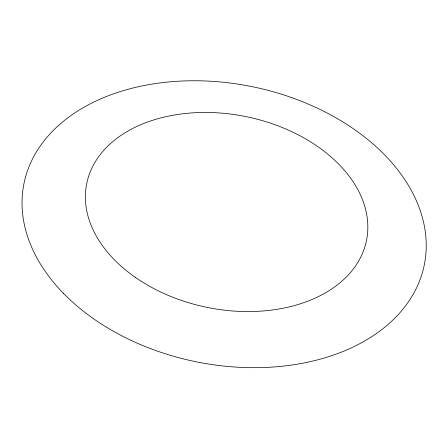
<?xml version="1.0" encoding="UTF-8"?>
<svg xmlns="http://www.w3.org/2000/svg" width="447" height="447" viewBox="0 0 447 447"><rect width="100%" height="100%" fill="white"/><g stroke="black" fill="none" stroke-linecap="round" stroke-linejoin="round"><path stroke-width="0.67" d="M63.357 293.254A204.245 140.38 11.5 0 0 410.564 298.613A204.245 140.38 11.5 0 0 198.468 80.79A204.245 140.38 11.5 0 0 63.357 293.254M135.642 277.57A142.749 97.351 11.5 0 0 365.646 244.112A142.749 97.351 11.5 0 0 178.549 114.348A142.749 97.351 11.5 0 0 135.642 277.57"/></g></svg>
